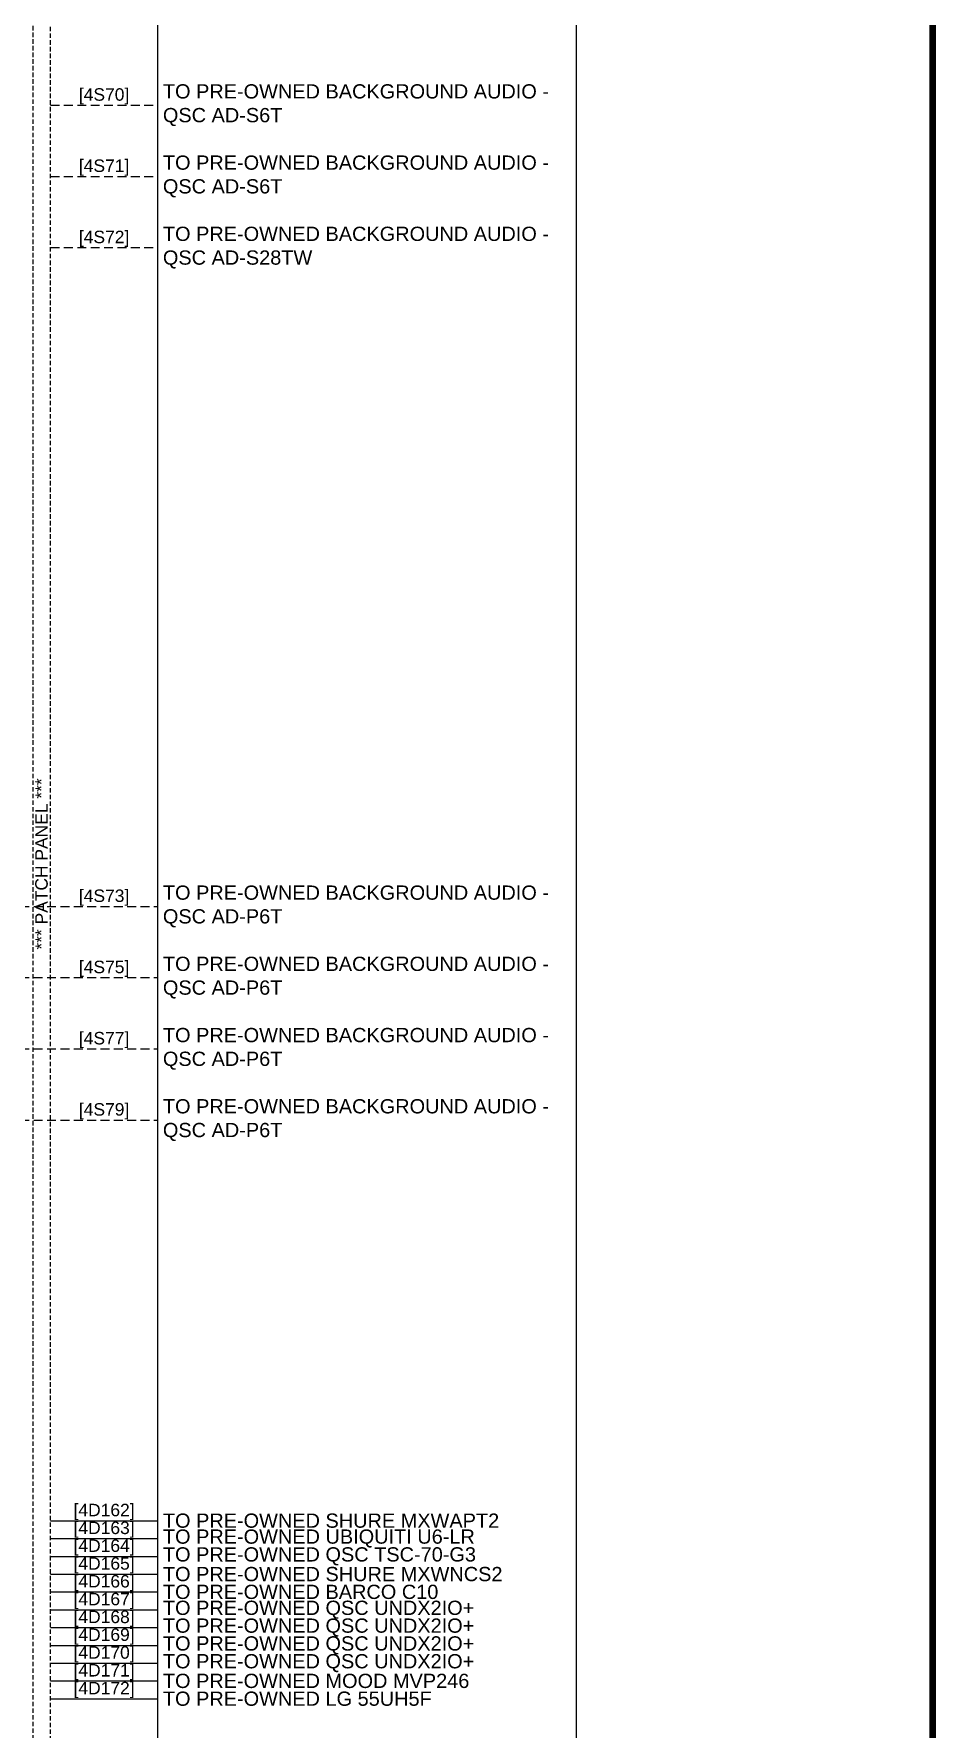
# Model space of a CAD drawing. Header units: millimetres. Extents: x -71336 to -35435, y -26189 to 22712.
# Drawn here: x -41039.1 to -40785.9, y -20554.3 to -20078.3 of the extents above; entities that cross this region are included whole.
import ezdxf
from ezdxf.enums import TextEntityAlignment as Align
from ezdxf.lldxf.tags import DXFTag

# ---------------------------------------------------------------- set-up
doc = ezdxf.new("R2010")
doc.units = ezdxf.units.MM
doc.linetypes.add('DASHED', pattern=[0.75, 0.5, -0.25])
doc.linetypes.add('DASHED2', pattern=[0.375, 0.25, -0.125])
for name, color, linetype in [('SC - 2 Core Speaker', 211, 'DASHED'), ('SC - Cat - Green - Data', 84, 'Continuous'), ('SC - Cat - Green - Data - DANTE', 84, 'DANTE'), ('SC - Cat - Green - Data - DS', 84, 'DS'), ('SC - Text', 7, 'Continuous')]:
    doc.layers.add(name, color=color, linetype=linetype)
doc.layers.add('SC - Titlesheet - Model', color=250, linetype='Continuous', plot=False)
doc.layers.add('SC - Xlines', color=252, linetype='Continuous', plot=False)
doc.styles.add('ARIAL', font='arial.ttf')
doc.styles.get("Standard").update_dxf_attribs({"font": 'arial.ttf', "height": 35})
tags = doc.linetypes.add('DANTE', pattern='A,3.745209,-0.071128,["DANTE",ARIAL,S=0.5,R=0,X=0,Y=-0.25],-2.454793,3.728871', length=10.000001).pattern_tags.tags
tags[6] = DXFTag(74, 10)
tags = doc.linetypes.add('DS', pattern='A,1.939444,-0.075392,["DS",ARIAL,S=0.5,R=0,X=0,Y=-0.25],-1.06308,1.922084', length=5).pattern_tags.tags
tags[6] = DXFTag(74, 10)

# ---------------------------------------------------------------- blocks, each defined once
blk = doc.blocks.new('*U189')
at = {"layer": 'SC - Titlesheet - Model', "color": 6, "ltscale": 5, "const_width": 1}
blk.add_lwpolyline([(-365.5, -287), (365.5, -287), (365.5, 287), (-365.5, 287)], close=True, dxfattribs=at)
at = {"layer": 'SC - Titlesheet - Model', "color": 5, "lineweight": 30, "ltscale": 5, "flags": 104}
blk.add_attdef('ADDITIONS', text='', height=5, dxfattribs=at).set_placement((-365.5, -312), align=Align.TOP_LEFT)
blk.add_attdef('CHANGES', text='', height=5, dxfattribs=at).set_placement((0, -312), align=Align.TOP_CENTER)
blk.add_attdef('OMISSIONS', text='', height=5, dxfattribs=at).set_placement((365.5, -312), align=Align.TOP_RIGHT)

msp = doc.modelspace()

# ---------------------------------------------------------------- linework, layer by layer
at = {"linetype": 'DASHED2', "ltscale": 5}
msp.add_lwpolyline([(-41034.371, -20758.194), (-41034.371, -19862.296), (-41039.371, -19862.296), (-41039.371, -20758.194)], close=True, dxfattribs=at)
at = {"layer": 'SC - 2 Core Speaker', "ltscale": 5}
for points in [[(-41034.371, -20098.318), (-41004.368, -20098.318)], [(-41034.371, -20118.318), (-41004.368, -20118.318)], [(-41034.371, -20138.318), (-41004.368, -20138.318)], [(-41147.868, -20323.318), (-41004.368, -20323.318)], [(-41147.868, -20343.318), (-41004.368, -20343.318)], [(-41147.868, -20363.318), (-41004.368, -20363.318)], [(-41147.868, -20383.318), (-41004.368, -20383.318)]]:
    msp.add_lwpolyline(points, dxfattribs=at)
at = {"layer": 'SC - Cat - Green - Data', "ltscale": 5}
for points in [[(-41034.371, -20500.821), (-41004.371, -20500.821)], [(-41034.371, -20505.821), (-41004.371, -20505.821)], [(-41034.371, -20515.821), (-41004.371, -20515.821)], [(-41034.371, -20545.821), (-41004.371, -20545.821)]]:
    msp.add_lwpolyline(points, dxfattribs=at)
at = {"layer": 'SC - Cat - Green - Data - DANTE', "ltscale": 5}
for points in [[(-41034.371, -20495.821), (-41004.371, -20495.821)], [(-41034.371, -20510.821), (-41004.371, -20510.821)], [(-41034.371, -20520.821), (-41004.371, -20520.821)], [(-41034.371, -20525.821), (-41004.371, -20525.821)], [(-41034.371, -20530.821), (-41004.371, -20530.821)], [(-41034.371, -20535.821), (-41004.371, -20535.821)]]:
    msp.add_lwpolyline(points, dxfattribs=at)
at = {"layer": 'SC - Cat - Green - Data - DS', "ltscale": 5}
msp.add_lwpolyline([(-41034.371, -20540.821), (-41004.371, -20540.821)], dxfattribs=at)
at = {"layer": 'SC - Xlines', "ltscale": 5, "transparency": 33554687}
msp.add_lwpolyline([(-42086.871, -19840.818), (-40886.871, -19840.825), (-40886.871, -20779.725), (-42086.871, -20779.718)], close=True, dxfattribs=at)
at = {"layer": 'SC - Xlines', "ltscale": 5}
msp.add_lwpolyline([(-41004.371, -19840.821), (-41004.371, -20779.719)], dxfattribs=at)

# ---------------------------------------------------------------- block references
at = {"xscale": 1.915184678522737, "yscale": 1.915184678522737, "zscale": 1.915184678522737}
msp.add_blockref('*U189', (-41486.871, -20260.478), dxfattribs=at)

# ---------------------------------------------------------------- texts
at = {"layer": 'SC - Text'}
for s, insert, char_height, width, attachment_point in [('[4S70]', (-41019.371, -20098.117), 3.5, 15.57197, 8), ('TO PRE-OWNED{\\A1;\\fSansSerif|b0|i0|c2|p2; BACKGROUND AUDIO - \\PQSC AD-S6T}', (-41002.868, -20098.318), 4, 129.70239, 4), ('TO PRE-OWNED{\\A1;\\fSansSerif|b0|i0|c2|p2; BACKGROUND AUDIO - \\PQSC AD-S6T}', (-41002.868, -20118.318), 4, 129.70239, 4), ('[4S71]', (-41019.371, -20118.117), 3.5, 15.57197, 8), ('[4S72]', (-41019.371, -20138.117), 3.5, 15.57197, 8), ('TO PRE-OWNED{\\A1;\\fSansSerif|b0|i0|c2|p2; BACKGROUND AUDIO - \\PQSC AD-S28TW}', (-41002.868, -20138.318), 4, 129.70239, 4), ('[4S73]', (-41019.371, -20323.117), 3.5, 15.57197, 8), ('TO PRE-OWNED{\\A1;\\fSansSerif|b0|i0|c2|p2; BACKGROUND AUDIO - \\PQSC AD-P6T}', (-41002.868, -20323.318), 4, 129.70239, 4), ('[4S75]', (-41019.371, -20343.117), 3.5, 15.57197, 8), ('TO PRE-OWNED{\\A1;\\fSansSerif|b0|i0|c2|p2; BACKGROUND AUDIO - \\PQSC AD-P6T}', (-41002.868, -20343.318), 4, 129.70239, 4), ('[4S77]', (-41019.37, -20363.117), 3.5, 15.57197, 8), ('TO PRE-OWNED{\\A1;\\fSansSerif|b0|i0|c2|p2; BACKGROUND AUDIO - \\PQSC AD-P6T}', (-41002.868, -20363.318), 4, 129.70239, 4), ('[4S79]', (-41019.371, -20383.117), 3.5, 15.57197, 8), ('TO PRE-OWNED{\\A1;\\fSansSerif|b0|i0|c2|p2; BACKGROUND AUDIO - \\PQSC AD-P6T}', (-41002.868, -20383.318), 4, 129.70239, 4), ('[4D162]', (-41019.37, -20495.621), 3.5, 15.57197, 8), ('[4D163]', (-41019.37, -20500.621), 3.5, 15.57197, 8), ('TO PRE-OWNED SHURE MXWAPT2', (-41002.871, -20495.821), 4, 129.70239, 4), ('[4D164]', (-41019.37, -20505.621), 3.5, 15.57197, 8), ('TO PRE-OWNED UBIQUITI U6-LR', (-41002.871, -20500.821), 4, 129.70239, 4), ('[4D165]', (-41019.37, -20510.621), 3.5, 15.57197, 8), ('TO PRE-OWNED QSC TSC-70-G3', (-41002.871, -20505.821), 4, 129.70239, 4), ('[4D166]', (-41019.37, -20515.621), 3.5, 15.57197, 8), ('TO PRE-OWNED SHURE MXWNCS2', (-41002.871, -20510.821), 4, 129.70239, 4), ('[4D167]', (-41019.37, -20520.621), 3.5, 15.57197, 8), ('TO PRE-OWNED BARCO C10', (-41002.871, -20515.821), 4, 129.70239, 4), ('[4D168]', (-41019.37, -20525.621), 3.5, 15.57197, 8), ('TO PRE-OWNED QSC UNDX2IO+', (-41002.871, -20520.821), 4, 129.70239, 4), ('[4D169]', (-41019.37, -20530.621), 3.5, 15.57197, 8), ('TO PRE-OWNED QSC UNDX2IO+', (-41002.871, -20525.821), 4, 129.70239, 4), ('[4D170]', (-41019.37, -20535.621), 3.5, 15.57197, 8), ('TO PRE-OWNED QSC UNDX2IO+', (-41002.871, -20530.821), 4, 129.70239, 4), ('[4D171]', (-41019.37, -20540.621), 3.5, 15.57197, 8), ('TO PRE-OWNED QSC UNDX2IO+', (-41002.871, -20535.821), 4, 129.70239, 4), ('[4D172]', (-41019.37, -20545.621), 3.5, 15.57197, 8), ('TO PRE-OWNED MOOD MVP246', (-41002.871, -20540.821), 4, 129.70239, 4), ('TO PRE-OWNED LG 55UH5F', (-41002.871, -20545.821), 4, 129.70239, 4)]:
    msp.add_mtext(s, dxfattribs=dict(at, insert=insert, char_height=char_height, width=width, attachment_point=attachment_point))
at = {"layer": 'SC - Text', "insert": (-41035.139, -20335.439), "char_height": 3.5, "width": 136.51602, "attachment_point": 7, "rotation": 90, "style": 'ARIAL'}
msp.add_mtext('*** PATCH PANEL ***', dxfattribs=at)

doc.saveas('drawing.dxf')
